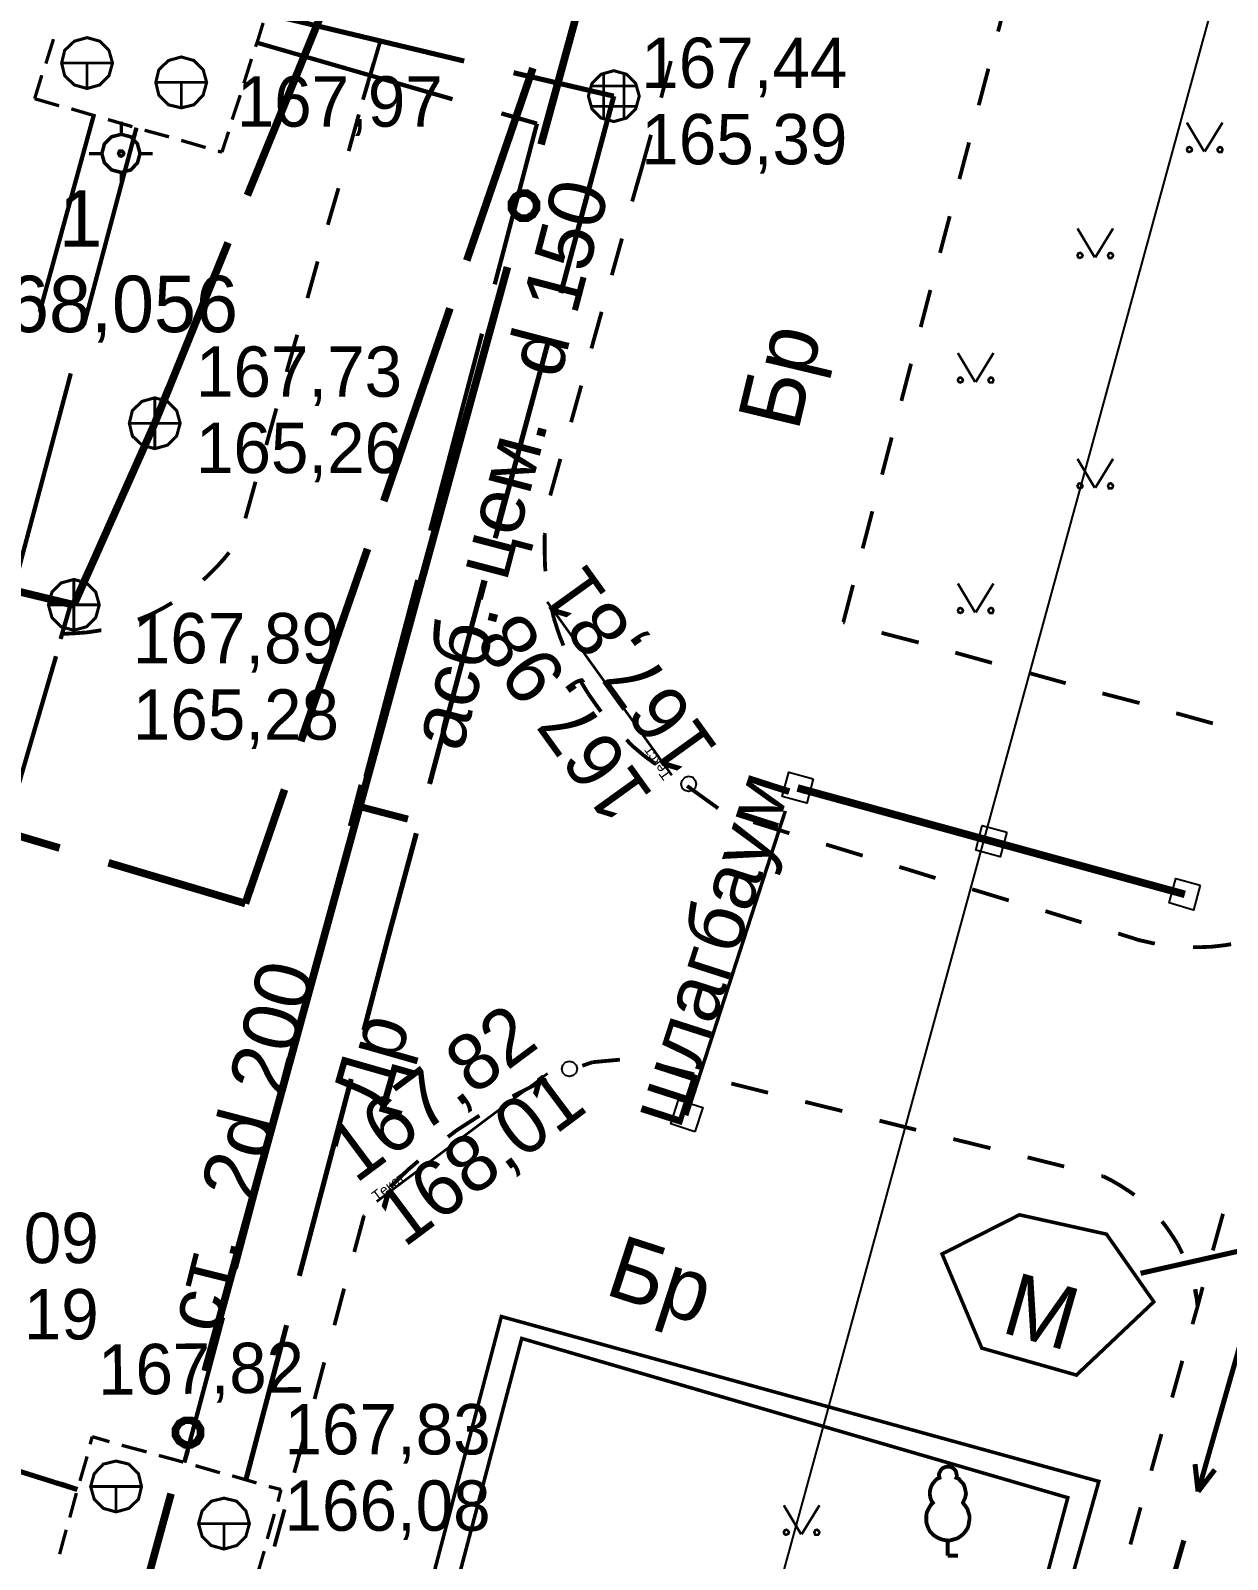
# Model space of a CAD drawing. Extents: x -2634 to -2115, y -2142 to -1393.
# Drawn here: x -2230.68 to -2207.16, y -1646.14 to -1616.09 of the extents above; entities that cross this region are included whole.
import ezdxf

# ---------------------------------------------------------------- set-up
doc = ezdxf.new("R2010")
doc.units = 0
doc.header["$MEASUREMENT"] = 0
for name, color, linetype in [('500_Геодез-Пункты_гео', 7, 'Continuous'), ('500_Дополн-Бордюры__п', 7, 'Continuous'), ('500_Дороги-Проезжие_ч', 7, 'Continuous'), ('500_Железн-Сооружения', 7, 'Continuous'), ('500_Линии_-Электрокаб', 7, 'Continuous'), ('500_Объект-Опоры', 7, 'Continuous'), ('500_Огражд-Ограждения', 7, 'Continuous'), ('500_Растит-Газоны__са', 7, 'Continuous'), ('500_Растит-Лес_и_лесо', 7, 'Continuous'), ('500_Рельеф-Высотные_о', 7, 'Continuous'), ('500_Строен-Строения_л', 7, 'Continuous'), ('500_Трубоп-Водопровод', 7, 'Continuous'), ('500_Трубоп-Канализаци', 7, 'Continuous'), ('500_Трубоп-Смотровые_', 7, 'Continuous'), ('500_Трубоп-Сооружения', 7, 'Continuous'), ('500_Трубоп-Теплосети', 7, 'Continuous'), ('Красные_ли-Красные_ли', 7, 'Continuous'), ('Красные_ли-Оси_улиц_к', 7, 'Continuous')]:
    doc.layers.add(name, color=color, linetype=linetype)
doc.styles.add('TARIAL', font='Arial')

# ---------------------------------------------------------------- blocks, each defined once
blk = doc.blocks.new('block_25')
at = {"layer": '500_Растит-Газоны__са', "color": 0, "const_width": 0.05}
for points in [[(2.35, 3.02), (2.69, 2.45)], [(2.7, 2.45), (3.05, 3.02)], [(0, 0.57), (0.34, 0)], [(0.35, 0), (0.7, 0.57)]]:
    blk.add_lwpolyline(points, dxfattribs=at)
for points in [[(2.4, 2.54), (2.42, 2.53), (2.44, 2.51), (2.45, 2.49), (2.44, 2.46), (2.42, 2.45), (2.4, 2.44), (2.37, 2.45), (2.36, 2.46), (2.35, 2.49), (2.36, 2.51), (2.37, 2.53)], [(3, 2.54), (3.02, 2.53), (3.04, 2.51), (3.05, 2.49), (3.04, 2.46), (3.02, 2.44), (3, 2.44), (2.97, 2.44), (2.96, 2.46), (2.95, 2.49), (2.96, 2.51), (2.97, 2.53)], [(0.05, 0.09), (0.07, 0.08), (0.09, 0.06), (0.1, 0.04), (0.09, 0.01), (0.07, 0), (0.05, -0.01), (0.02, 0), (0.01, 0.01), (0, 0.04), (0.01, 0.06), (0.02, 0.08)], [(0.65, 0.09), (0.68, 0.08), (0.69, 0.06), (0.7, 0.04), (0.69, 0.01), (0.68, -0.01), (0.65, -0.01), (0.63, -0.01), (0.61, 0.01), (0.6, 0.04), (0.61, 0.06), (0.63, 0.08)]]:
    blk.add_lwpolyline(points, close=True, dxfattribs=at)

msp = doc.modelspace()

# ---------------------------------------------------------------- linework, layer by layer
at = {"layer": '500_Геодез-Пункты_гео', "color": 0, "const_width": 0.065}
for points in [[(-2228.9, -1617.88), (-2228.9, -1618.13)], [(-2229.53, -1618.51), (-2229.28, -1618.51)], [(-2228.53, -1618.51), (-2228.28, -1618.51)], [(-2228.9, -1619.13), (-2228.9, -1618.88)]]:
    msp.add_lwpolyline(points, dxfattribs=at)
at = {"layer": '500_Геодез-Пункты_гео', "color": 0, "const_width": 0.07}
for points in [[(-2228.9, -1618.13), (-2228.71, -1618.18), (-2228.58, -1618.32), (-2228.53, -1618.51), (-2228.58, -1618.69), (-2228.71, -1618.83), (-2228.9, -1618.88), (-2229.09, -1618.83), (-2229.23, -1618.69), (-2229.28, -1618.51), (-2229.23, -1618.32), (-2229.09, -1618.18)], [(-2228.9, -1618.46), (-2228.88, -1618.46), (-2228.86, -1618.48), (-2228.85, -1618.51), (-2228.86, -1618.53), (-2228.88, -1618.55), (-2228.9, -1618.56), (-2228.93, -1618.55), (-2228.94, -1618.53), (-2228.95, -1618.51), (-2228.94, -1618.48), (-2228.93, -1618.46)]]:
    msp.add_lwpolyline(points, close=True, dxfattribs=at)
at = {"layer": '500_Дополн-Бордюры__п', "color": 1, "const_width": 0.075}
for points in [[(-2211.67, -1616.11), (-2211.48, -1615.39)], [(-2224.02, -1617.02), (-2223.81, -1616.3)], [(-2223.94, -1616.73), (-2224.15, -1617.45)], [(-2218.29, -1617.41), (-2218.1, -1616.69)], [(-2212.05, -1617.56), (-2211.86, -1616.84)], [(-2224.15, -1617.45), (-2224.05, -1617.12)], [(-2224.43, -1618.46), (-2224.23, -1617.74)], [(-2218.69, -1618.86), (-2218.49, -1618.14)], [(-2212.43, -1619.01), (-2212.24, -1618.29)], [(-2218.86, -1619.45), (-2218.69, -1618.86)], [(-2218.69, -1618.86), (-2218.79, -1619.2)], [(-2224.84, -1619.91), (-2224.63, -1619.19)], [(-2212.81, -1620.46), (-2212.62, -1619.74)], [(-2219.26, -1620.9), (-2219.06, -1620.18)], [(-2225.24, -1621.35), (-2225.04, -1620.63)], [(-2213.19, -1621.92), (-2213, -1621.19)], [(-2219.66, -1622.34), (-2219.46, -1621.62)], [(-2225.65, -1622.8), (-2225.44, -1622.07)], [(-2213.57, -1623.37), (-2213.38, -1622.64)], [(-2220.06, -1623.79), (-2219.86, -1623.07)], [(-2226.05, -1624.24), (-2225.85, -1623.52)], [(-2213.95, -1624.82), (-2213.76, -1624.09)], [(-2220.47, -1625.23), (-2220.27, -1624.51)], [(-2226.46, -1625.68), (-2226.26, -1624.96)], [(-2214.33, -1626.27), (-2214.14, -1625.54)], [(-2220.58, -1626), (-2220.57, -1625.97)], [(-2220.58, -1626.33), (-2220.58, -1626)], [(-2227.02, -1626.63), (-2226.85, -1626.44)], [(-2226.85, -1626.44), (-2226.78, -1626.35)], [(-2220.57, -1626.66), (-2220.58, -1626.33)], [(-2227.21, -1626.82), (-2227.02, -1626.63)], [(-2220.56, -1626.72), (-2220.57, -1626.66)], [(-2227.29, -1626.89), (-2227.21, -1626.82)], [(-2214.71, -1627.72), (-2214.52, -1626.99)], [(-2228.07, -1627.44), (-2227.9, -1627.34)], [(-2228.57, -1627.67), (-2228.54, -1627.66)], [(-2228.54, -1627.66), (-2228.3, -1627.56)], [(-2228.3, -1627.56), (-2228.07, -1627.44)], [(-2220.4, -1627.64), (-2220.44, -1627.46)], [(-2220.3, -1627.95), (-2220.4, -1627.64)], [(-2230.03, -1627.95), (-2229.83, -1627.94)], [(-2229.83, -1627.94), (-2229.56, -1627.92)], [(-2229.56, -1627.92), (-2229.3, -1627.88)], [(-2229.3, -1627.88), (-2229.29, -1627.88)], [(-2220.21, -1628.18), (-2220.3, -1627.95)], [(-2214.68, -1627.73), (-2214.71, -1627.72)], [(-2213.23, -1628.12), (-2213.96, -1627.93)], [(-2211.79, -1628.52), (-2212.51, -1628.32)], [(-2219.72, -1629.13), (-2219.89, -1628.85)], [(-2210.34, -1628.92), (-2211.06, -1628.72)], [(-2219.53, -1629.4), (-2219.72, -1629.13)], [(-2208.89, -1629.31), (-2209.62, -1629.12)], [(-2219.47, -1629.48), (-2219.53, -1629.4)], [(-2207.45, -1629.71), (-2208.17, -1629.51)], [(-2218.87, -1630.14), (-2218.97, -1630.03)], [(-2218.62, -1630.35), (-2218.87, -1630.14)], [(-2218.4, -1630.51), (-2218.62, -1630.35)], [(-2217.17, -1631.38), (-2217.78, -1630.94)], [(-2215.77, -1631.87), (-2216.48, -1631.65)], [(-2214.33, -1632.31), (-2215.05, -1632.09)], [(-2212.9, -1632.75), (-2213.61, -1632.53)], [(-2211.46, -1633.19), (-2212.18, -1632.97)], [(-2210.03, -1633.62), (-2210.74, -1633.4)], [(-2208.9, -1633.97), (-2209.31, -1633.84)], [(-2208.81, -1633.99), (-2208.9, -1633.97)], [(-2208.59, -1634.04), (-2208.81, -1633.99)], [(-2207.74, -1634.11), (-2207.84, -1634.11)], [(-2207.47, -1634.1), (-2207.74, -1634.11)], [(-2207.21, -1634.07), (-2207.47, -1634.1)], [(-2207.09, -1634.05), (-2207.21, -1634.07)], [(-2219.84, -1636.44), (-2219.64, -1636.37)], [(-2219.64, -1636.37), (-2219.1, -1636.32)], [(-2218.37, -1636.42), (-2217.64, -1636.61)], [(-2221.21, -1637.04), (-2220.7, -1636.78)], [(-2220.7, -1636.78), (-2220.54, -1636.71)], [(-2216.91, -1636.79), (-2216.19, -1636.97)], [(-2215.46, -1637.15), (-2214.73, -1637.33)], [(-2222.31, -1637.71), (-2221.86, -1637.42)], [(-2214, -1637.52), (-2213.28, -1637.7)], [(-2222.48, -1637.84), (-2222.31, -1637.71)], [(-2212.55, -1637.88), (-2211.82, -1638.06)], [(-2223.61, -1638.82), (-2223.27, -1638.49)], [(-2223.27, -1638.49), (-2223.06, -1638.31)], [(-2211.09, -1638.24), (-2210.37, -1638.42)], [(-2209.64, -1638.61), (-2209.61, -1638.61)], [(-2209.61, -1638.61), (-2209.43, -1638.7)], [(-2209.43, -1638.7), (-2209.26, -1638.8)], [(-2209.26, -1638.8), (-2209.09, -1638.91)], [(-2209.09, -1638.91), (-2208.99, -1638.98)], [(-2224.32, -1640.1), (-2224.13, -1639.39)], [(-2224.13, -1639.39), (-2224.12, -1639.38)], [(-2207.25, -1639.35), (-2207.45, -1640.07)], [(-2208.45, -1639.5), (-2208.37, -1639.6)], [(-2208.37, -1639.6), (-2208.26, -1639.76)], [(-2208.26, -1639.76), (-2208.15, -1639.93)], [(-2208.15, -1639.93), (-2208.06, -1640.11)], [(-2208.06, -1640.11), (-2208.05, -1640.13)], [(-2224.71, -1641.54), (-2224.52, -1640.82)], [(-2207.8, -1640.84), (-2207.8, -1640.86)], [(-2207.8, -1640.86), (-2207.76, -1641.06)], [(-2207.75, -1641.17), (-2207.79, -1640.83)], [(-2207.65, -1640.79), (-2207.75, -1641.17)], [(-2207.75, -1641.17), (-2207.85, -1641.52)], [(-2207.76, -1641.06), (-2207.75, -1641.17)], [(-2225.1, -1642.99), (-2224.91, -1642.27)], [(-2208.05, -1642.24), (-2208.25, -1642.96)], [(-2225.5, -1644.44), (-2225.3, -1643.72)], [(-2208.46, -1643.68), (-2208.66, -1644.4)], [(-2225.89, -1645.89), (-2225.69, -1645.16)], [(-2208.87, -1645.12), (-2209.07, -1645.85)]]:
    msp.add_lwpolyline(points, dxfattribs=at)
at = {"layer": '500_Дополн-Бордюры__п', "color": 0, "const_width": 0.07}
for points in [[(-2213.99, -1659.98), (-2209.69, -1644.61), (-2221.43, -1641.37), (-2225.53, -1656.97)], [(-2214.19, -1659.43), (-2210.3, -1644.93), (-2221.03, -1641.8), (-2224.98, -1656.77)]]:
    msp.add_lwpolyline(points, close=True, dxfattribs=at)
at = {"layer": '500_Железн-Сооружения', "color": 0, "const_width": 0.07}
msp.add_lwpolyline([(-2217.79, -1637.42), (-2215.85, -1631.43)], dxfattribs=at)
at = {"layer": '500_Линии_-Электрокаб', "color": 1}
for points, const_width in [([(-2206.35, -1639.95), (-2208.87, -1640.52)], 0.1), ([(-2208.87, -1640.52), (-2208.38, -1640.41)], 0.06), ([(-2206.64, -1640.96), (-2207.74, -1644.81)], 0.1), ([(-2207.8, -1644.27), (-2207.74, -1644.81)], 0.1), ([(-2207.41, -1644.38), (-2207.74, -1644.81)], 0.1), ([(-2208.02, -1645.77), (-2208.3, -1646.74)], 0.1)]:
    msp.add_lwpolyline(points, dxfattribs=dict(at, const_width=const_width))
at = {"layer": '500_Объект-Опоры', "color": 0}
msp.add_lwpolyline([(-2217.63, -1637.74), (-2218.1, -1637.58), (-2217.95, -1637.11), (-2217.47, -1637.26)], close=True, dxfattribs=at)
at = {"layer": '500_Огражд-Ограждения', "color": 0}
for points in [[(-2215.3, -1630.8), (-2215.43, -1631.28), (-2215.91, -1631.15), (-2215.78, -1630.67)], [(-2211.5, -1631.85), (-2211.63, -1632.33), (-2212.11, -1632.2), (-2211.98, -1631.72)], [(-2207.7, -1632.89), (-2207.83, -1633.38), (-2208.31, -1633.24), (-2208.18, -1632.76)]]:
    msp.add_lwpolyline(points, close=True, dxfattribs=at)
at = {"layer": '500_Огражд-Ограждения', "color": 0, "const_width": 0.15}
msp.add_lwpolyline([(-2215.61, -1630.98), (-2208, -1633.07)], dxfattribs=at)
at = {"layer": '500_Растит-Лес_и_лесо', "color": 94, "const_width": 0.075}
msp.add_lwpolyline([(-2212.66, -1645.77), (-2212.74, -1645.76), (-2212.81, -1645.74), (-2212.87, -1645.71), (-2212.93, -1645.67), (-2212.96, -1645.64), (-2213.01, -1645.59), (-2213.04, -1645.53), (-2213.06, -1645.48), (-2213.08, -1645.41), (-2213.08, -1645.34), (-2213.08, -1645.28), (-2213.07, -1645.22), (-2213.04, -1645.16), (-2213.02, -1645.12), (-2212.99, -1645.07), (-2212.95, -1645.03), (-2212.98, -1644.99), (-2213, -1644.93), (-2213.01, -1644.87), (-2213.01, -1644.81), (-2213, -1644.76), (-2212.98, -1644.7), (-2212.95, -1644.65), (-2212.91, -1644.6), (-2212.87, -1644.56), (-2212.82, -1644.54), (-2212.83, -1644.5), (-2212.83, -1644.46), (-2212.81, -1644.42), (-2212.79, -1644.38), (-2212.76, -1644.35), (-2212.71, -1644.33), (-2212.68, -1644.32), (-2212.64, -1644.32), (-2212.61, -1644.32), (-2212.57, -1644.34), (-2212.53, -1644.37), (-2212.5, -1644.41), (-2212.49, -1644.45), (-2212.48, -1644.49), (-2212.48, -1644.52), (-2212.49, -1644.54), (-2212.44, -1644.56), (-2212.41, -1644.6), (-2212.38, -1644.63), (-2212.35, -1644.66), (-2212.33, -1644.71), (-2212.32, -1644.75), (-2212.31, -1644.8), (-2212.3, -1644.85), (-2212.31, -1644.9), (-2212.32, -1644.94), (-2212.34, -1644.98), (-2212.36, -1645.03), (-2212.34, -1645.06), (-2212.3, -1645.11), (-2212.27, -1645.16), (-2212.25, -1645.23), (-2212.23, -1645.29), (-2212.23, -1645.35), (-2212.24, -1645.4), (-2212.25, -1645.47), (-2212.27, -1645.53), (-2212.31, -1645.59), (-2212.35, -1645.64), (-2212.41, -1645.69), (-2212.47, -1645.73), (-2212.54, -1645.75), (-2212.61, -1645.77)], close=True, dxfattribs=at)
for points in [[(-2212.66, -1646.07), (-2212.66, -1645.77)], [(-2212.46, -1646.07), (-2212.66, -1646.07)]]:
    msp.add_lwpolyline(points, dxfattribs=at)
at = {"layer": '500_Рельеф-Высотные_о', "color": 0, "const_width": 0.05}
for points in [[(-2218.08, -1630.73), (-2220.53, -1627.32)], [(-2223.88, -1639.11), (-2220.52, -1636.59)]]:
    msp.add_lwpolyline(points, dxfattribs=at)
at = {"layer": '500_Рельеф-Высотные_о', "color": 0}
for points in [[(-2217.75, -1630.75), (-2217.67, -1630.77), (-2217.62, -1630.83), (-2217.6, -1630.9), (-2217.62, -1630.98), (-2217.67, -1631.03), (-2217.75, -1631.05), (-2217.82, -1631.03), (-2217.88, -1630.98), (-2217.9, -1630.9), (-2217.88, -1630.83), (-2217.82, -1630.77)], [(-2220.09, -1636.35), (-2220.02, -1636.37), (-2219.96, -1636.43), (-2219.94, -1636.5), (-2219.96, -1636.58), (-2220.02, -1636.63), (-2220.09, -1636.65), (-2220.17, -1636.63), (-2220.22, -1636.58), (-2220.24, -1636.5), (-2220.22, -1636.43), (-2220.17, -1636.37)]]:
    msp.add_lwpolyline(points, close=True, dxfattribs=at)
at = {"layer": '500_Строен-Строения_л', "color": 0, "const_width": 0.07}
msp.add_lwpolyline([(-2211.25, -1639.37), (-2209.54, -1639.75), (-2208.61, -1641.08), (-2210.13, -1642.52), (-2211.99, -1641.99), (-2212.77, -1640.14)], close=True, dxfattribs=at)
at = {"layer": '500_Трубоп-Водопровод', "color": 94, "const_width": 0.15}
for points in [[(-2220.81, -1616.83), (-2222.11, -1620.61)], [(-2222.44, -1621.55), (-2223.74, -1625.34)], [(-2224.06, -1626.28), (-2225.37, -1630.06)], [(-2233.95, -1631.02), (-2230.11, -1632.16)], [(-2225.69, -1631.01), (-2226.46, -1633.25)], [(-2229.15, -1632.45), (-2226.46, -1633.25)], [(-2226.46, -1633.25), (-2226.35, -1632.92)], [(-2226.46, -1633.25), (-2226.8, -1633.15)]]:
    msp.add_lwpolyline(points, dxfattribs=at)
at = {"layer": '500_Трубоп-Канализаци', "color": 34}
for points, const_width in [([(-2224.91, -1615.63), (-2226.42, -1619.33)], 0.15), ([(-2226.8, -1620.26), (-2228.24, -1623.81)], 0.15), ([(-2228.24, -1623.81), (-2229.83, -1627.38)], 0.15), ([(-2229.83, -1627.38), (-2233.72, -1626.44)], 0.15), ([(-2229.88, -1627.33), (-2230.09, -1628.05)], 0.085), ([(-2229.9, -1627.43), (-2229.88, -1627.33)], 0.085), ([(-2231.3, -1632.23), (-2230.18, -1628.39)], 0.085)]:
    msp.add_lwpolyline(points, dxfattribs=dict(at, const_width=const_width))
at = {"layer": '500_Трубоп-Канализаци', "color": 32}
for points, const_width in [([(-2226.05, -1615.76), (-2222.16, -1616.69)], 0.1), ([(-2221.19, -1616.92), (-2219.22, -1617.38)], 0.1), ([(-2219.22, -1617.38), (-2220.26, -1621.25)], 0.1), ([(-2219.22, -1617.38), (-2219.56, -1617.3)], 0.1), ([(-2220.51, -1622.21), (-2221.55, -1626.07)], 0.1), ([(-2228.24, -1623.81), (-2227.96, -1623.11)], 0.15), ([(-2229.83, -1627.38), (-2229.53, -1626.7)], 0.15), ([(-2221.81, -1627.04), (-2222.84, -1630.9)], 0.1), ([(-2223.1, -1631.87), (-2223.66, -1633.94)], 0.1), ([(-2223.66, -1633.94), (-2224.13, -1635.74)], 0.1), ([(-2224.38, -1636.7), (-2225.4, -1640.57)], 0.1), ([(-2225.65, -1641.54), (-2226.45, -1644.58)], 0.1), ([(-2231.79, -1644.13), (-2229.76, -1644.77)], 0.1), ([(-2226.45, -1644.58), (-2226.36, -1644.24)], 0.1), ([(-2229.76, -1644.77), (-2230.09, -1644.66)], 0.1)]:
    msp.add_lwpolyline(points, dxfattribs=dict(at, const_width=const_width))
at = {"layer": '500_Трубоп-Смотровые_', "color": 0, "const_width": 0.06}
for points in [[(-2229.57, -1616.23), (-2229.32, -1616.3), (-2229.14, -1616.48), (-2229.07, -1616.73), (-2229.14, -1616.98), (-2229.32, -1617.16), (-2229.57, -1617.23), (-2229.82, -1617.16), (-2230.01, -1616.98), (-2230.07, -1616.73), (-2230.01, -1616.48), (-2229.82, -1616.3)], [(-2227.72, -1616.61), (-2227.47, -1616.68), (-2227.29, -1616.86), (-2227.22, -1617.11), (-2227.29, -1617.36), (-2227.47, -1617.55), (-2227.72, -1617.61), (-2227.97, -1617.55), (-2228.16, -1617.36), (-2228.22, -1617.11), (-2228.16, -1616.86), (-2227.97, -1616.68)], [(-2219.22, -1616.88), (-2218.97, -1616.95), (-2218.79, -1617.13), (-2218.72, -1617.38), (-2218.79, -1617.63), (-2218.97, -1617.81), (-2219.22, -1617.88), (-2219.47, -1617.81), (-2219.65, -1617.63), (-2219.72, -1617.38), (-2219.65, -1617.13), (-2219.47, -1616.95)], [(-2228.24, -1623.31), (-2227.99, -1623.38), (-2227.81, -1623.56), (-2227.74, -1623.81), (-2227.81, -1624.06), (-2227.99, -1624.24), (-2228.24, -1624.31), (-2228.49, -1624.24), (-2228.68, -1624.06), (-2228.74, -1623.81), (-2228.68, -1623.56), (-2228.49, -1623.38)], [(-2229.83, -1626.88), (-2229.58, -1626.95), (-2229.4, -1627.13), (-2229.33, -1627.38), (-2229.4, -1627.63), (-2229.58, -1627.81), (-2229.83, -1627.88), (-2230.08, -1627.81), (-2230.26, -1627.63), (-2230.33, -1627.38), (-2230.26, -1627.13), (-2230.08, -1626.95)], [(-2229, -1644.21), (-2228.75, -1644.27), (-2228.56, -1644.46), (-2228.5, -1644.71), (-2228.56, -1644.96), (-2228.75, -1645.14), (-2229, -1645.21), (-2229.25, -1645.14), (-2229.43, -1644.96), (-2229.5, -1644.71), (-2229.43, -1644.46), (-2229.25, -1644.27)], [(-2226.88, -1644.94), (-2226.63, -1645), (-2226.45, -1645.19), (-2226.38, -1645.44), (-2226.45, -1645.69), (-2226.63, -1645.87), (-2226.88, -1645.94), (-2227.13, -1645.87), (-2227.31, -1645.69), (-2227.38, -1645.44), (-2227.31, -1645.19), (-2227.13, -1645)]]:
    msp.add_lwpolyline(points, close=True, dxfattribs=at)
at = {"layer": '500_Трубоп-Смотровые_', "color": 0, "const_width": 0.055}
for points in [[(-2230.07, -1616.73), (-2229.07, -1616.73)], [(-2229.57, -1617.23), (-2229.57, -1616.73)], [(-2228.22, -1617.11), (-2227.22, -1617.11)], [(-2227.72, -1617.61), (-2227.72, -1617.11)], [(-2219.42, -1617.83), (-2219.42, -1616.93)], [(-2219.02, -1617.83), (-2219.02, -1616.93)], [(-2219.67, -1617.18), (-2218.77, -1617.18)], [(-2219.67, -1617.58), (-2218.77, -1617.58)], [(-2228.24, -1624.31), (-2228.24, -1623.31)], [(-2228.74, -1623.81), (-2227.74, -1623.81)], [(-2229.83, -1627.88), (-2229.83, -1626.88)], [(-2230.33, -1627.38), (-2229.33, -1627.38)], [(-2229.5, -1644.71), (-2228.5, -1644.71)], [(-2229, -1645.21), (-2229, -1644.71)], [(-2227.38, -1645.44), (-2226.38, -1645.44)], [(-2226.88, -1645.94), (-2226.88, -1645.44)]]:
    msp.add_lwpolyline(points, dxfattribs=at)
at = {"layer": '500_Трубоп-Смотровые_', "color": 0}
msp.add_lwpolyline([(-2219.52, -1617.33), (-2219.52, -1617.33)], dxfattribs=at)
at = {"layer": '500_Трубоп-Сооружения', "color": 0, "const_width": 0.065}
for points in [[(-2226.23, -1616.33), (-2226.11, -1615.94)], [(-2230.23, -1616.26), (-2230.38, -1616.74)], [(-2226.26, -1616.41), (-2226.23, -1616.33)], [(-2226.49, -1617.13), (-2226.34, -1616.65)], [(-2230.46, -1616.97), (-2230.6, -1617.43)], [(-2230.6, -1617.43), (-2230.12, -1617.57)], [(-2226.72, -1617.84), (-2226.56, -1617.36)], [(-2229.88, -1617.63), (-2229.44, -1617.76)], [(-2229.44, -1617.76), (-2229.4, -1617.77)], [(-2229.16, -1617.84), (-2228.68, -1617.98)], [(-2228.44, -1618.05), (-2227.96, -1618.18)], [(-2227.72, -1618.25), (-2227.24, -1618.39)], [(-2226.92, -1618.48), (-2226.79, -1618.08)], [(-2227, -1618.46), (-2226.92, -1618.48)], [(-2229.51, -1643.88), (-2229.47, -1643.73)], [(-2229.47, -1643.73), (-2229.13, -1643.83)], [(-2228.89, -1643.9), (-2228.4, -1644.03)], [(-2229.71, -1644.6), (-2229.57, -1644.12)], [(-2228.16, -1644.1), (-2227.68, -1644.23)], [(-2227.44, -1644.3), (-2226.96, -1644.44)], [(-2226.72, -1644.5), (-2226.24, -1644.64)], [(-2226, -1644.71), (-2225.76, -1644.77)], [(-2225.76, -1644.77), (-2225.82, -1645.01)], [(-2229.91, -1645.32), (-2229.78, -1644.84)], [(-2225.89, -1645.25), (-2226.03, -1645.74)], [(-2230.11, -1646.04), (-2229.98, -1645.56)], [(-2226.09, -1645.98), (-2226.23, -1646.46)]]:
    msp.add_lwpolyline(points, dxfattribs=at)
at = {"layer": '500_Трубоп-Теплосети', "color": 174, "const_width": 0.085}
for points in [[(-2226.23, -1616.33), (-2222.39, -1617.44)], [(-2229.44, -1617.76), (-2230.5, -1621.62)], [(-2221.43, -1617.72), (-2220.73, -1617.92)], [(-2228.6, -1618), (-2229.63, -1621.87)], [(-2220.73, -1617.92), (-2221.56, -1621.08)], [(-2221.81, -1622.05), (-2222.83, -1625.92)], [(-2229.89, -1622.83), (-2230.92, -1626.7)], [(-2223.08, -1626.89), (-2224.1, -1630.76)], [(-2224.35, -1631.72), (-2225.37, -1635.59)], [(-2225.62, -1636.56), (-2225.89, -1637.56)], [(-2225.89, -1637.56), (-2226.65, -1640.43)], [(-2226.9, -1641.39), (-2227.66, -1644.24)], [(-2227.66, -1644.24), (-2227.59, -1644)]]:
    msp.add_lwpolyline(points, dxfattribs=at)
at = {"layer": 'Красные_ли-Красные_ли', "color": 12}
msp.add_line((-2206.27, -1611.24), (-2218.3, -1655.18), dxfattribs=at)
at = {"layer": 'Красные_ли-Оси_улиц_к', "color": 12, "const_width": 0.15}
for points in [[(-2214.71, -1596.63), (-2220.65, -1618.33)], [(-2221.31, -1620.74), (-2227.25, -1642.44)], [(-2227.92, -1644.85), (-2231.91, -1659.45)]]:
    msp.add_lwpolyline(points, dxfattribs=at)
for points in [[(-2220.74, -1619.6), (-2220.81, -1619.71), (-2220.92, -1619.78), (-2221.05, -1619.78), (-2221.16, -1619.71), (-2221.23, -1619.6), (-2221.23, -1619.47), (-2221.16, -1619.36), (-2221.05, -1619.29), (-2220.92, -1619.29), (-2220.81, -1619.36), (-2220.74, -1619.47)], [(-2224.28, -1631.59), (-2224.28, -1631.59), (-2224.28, -1631.59), (-2224.28, -1631.59), (-2224.28, -1631.59), (-2224.28, -1631.59), (-2224.28, -1631.59), (-2224.28, -1631.59), (-2224.28, -1631.59), (-2224.28, -1631.59), (-2224.28, -1631.59), (-2224.28, -1631.59)], [(-2227.34, -1643.71), (-2227.41, -1643.83), (-2227.52, -1643.89), (-2227.65, -1643.89), (-2227.76, -1643.82), (-2227.83, -1643.71), (-2227.83, -1643.58), (-2227.76, -1643.47), (-2227.65, -1643.41), (-2227.52, -1643.41), (-2227.41, -1643.47), (-2227.34, -1643.58)]]:
    msp.add_lwpolyline(points, close=True, dxfattribs=at)

# ---------------------------------------------------------------- block references
at = {"layer": '500_Растит-Газоны__са'}
for p in [(-2207.96, -1618.47), (-2212.46, -1623), (-2212.46, -1627.53), (-2218.23, -1648.1)]:
    msp.add_blockref('block_25', p, dxfattribs=at)

# ---------------------------------------------------------------- texts
at = {"layer": '500_Геодез-Пункты_гео', "color": 0, "style": 'TARIAL'}
msp.add_text('1', height=1.11, dxfattribs=at).set_placement((-2230.13, -1620.34))
at = {"layer": '500_Геодез-Пункты_гео', "color": 0}
msp.add_text('168,056', height=1.11, dxfattribs=at).set_placement((-2231.97, -1622.02))
at = {"layer": '500_Дороги-Проезжие_ч', "color": 0}
for rotation, p in [(76.53, (-2215.6, -1623.99)), (342, (-2219.43, -1640.92))]:
    msp.add_text('Бр', height=1.23, rotation=rotation, dxfattribs=at).set_placement(p)
at = {"layer": '500_Железн-Сооружения', "color": 0, "style": 'TARIAL'}
msp.add_text('шлагбаум ', height=1.11, rotation=72.12, dxfattribs=at).set_placement((-2217.92, -1637.71))
at = {"layer": '500_Рельеф-Высотные_о', "color": 214}
for s, rotation, p in [('167,81', 125.79, (-2217.14, -1630.21)), ('167,98', 125.79, (-2218.42, -1631.13)), ('167,82', 36.78, (-2224.29, -1638.77)), ('168,01', 36.78, (-2223.34, -1640.03))]:
    msp.add_text(s, height=1.11, rotation=rotation, dxfattribs=at).set_placement(p)
at = {"layer": '500_Рельеф-Высотные_о', "color": 0, "style": 'TARIAL'}
for rotation, p in [(125.79, (-2218.08, -1630.73)), (36.78, (-2223.88, -1639.11))]:
    msp.add_text('Текст', height=0.2, rotation=rotation, dxfattribs=at).set_placement(p)
at = {"layer": '500_Строен-Строения_л', "color": 0}
msp.add_text('М', height=1.23, rotation=344.05, dxfattribs=at).set_placement((-2211.64, -1641.67))
at = {"layer": '500_Трубоп-Канализаци', "color": 14, "style": 'TARIAL'}
msp.add_text('асб.-цем.  d 150', height=1.11, rotation=75.29, dxfattribs=at).set_placement((-2222.21, -1630.3))
at = {"layer": '500_Трубоп-Канализаци', "color": 14}
msp.add_text('Др', height=1.11, rotation=74.05, dxfattribs=at).set_placement((-2223.72, -1637.38))
at = {"layer": '500_Трубоп-Смотровые_', "color": 5}
for s, p in [('167,44', (-2218.68, -1617.22)), ('167,97', (-2226.63, -1617.98)), ('165,39', (-2218.68, -1618.72)), ('167,73', (-2227.43, -1623.29)), ('165,26', (-2227.43, -1624.79)), ('167,89', (-2228.67, -1628.53)), ('165,28', (-2228.67, -1630.03)), ('168,09', (-2233.39, -1640.32)), ('165,19', (-2233.39, -1641.82)), ('167,83', (-2225.69, -1644.08)), ('166,08', (-2225.69, -1645.58))]:
    msp.add_text(s, height=0.99, dxfattribs=at).set_placement(p)
msp.add_text('167,82', height=0.99, rotation=0.69, dxfattribs=at).set_placement((-2229.35, -1642.91))
at = {"layer": '500_Трубоп-Теплосети', "color": 174}
msp.add_text('Т', height=1.11, rotation=75.41, dxfattribs=at).set_placement((-2223.38, -1632.03))
at = {"layer": '500_Трубоп-Теплосети', "color": 174, "style": 'TARIAL'}
for s, rotation, p in [('2d 200', 75.31, (-2226.28, -1639.16)), ('ст.', 75.96, (-2227, -1641.74))]:
    msp.add_text(s, height=1.11, rotation=rotation, dxfattribs=at).set_placement(p)

doc.saveas('drawing.dxf')
